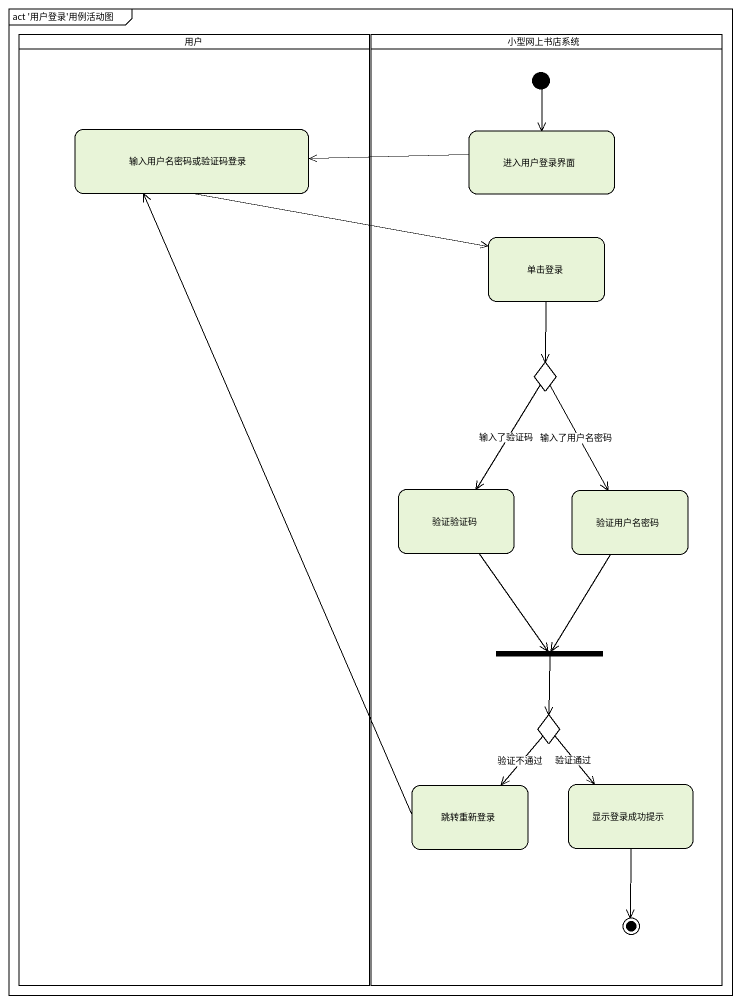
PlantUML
@startuml
mainframe act '用户登录'用例活动图
hide empty description
state 用户 <<partition>> {
  state 输入用户名密码或验证码登录
}
state 小型网上书店系统 <<partition>> {
  state 进入用户登录界面
  state 单击登录
  state choice1 <<choice>>
  state 验证验证码
  state 验证用户名密码
  state fork1 <<join>>
  state choice2 <<choice>>
  state 跳转重新登录
  state 显示登录成功提示
  [*] --> 进入用户登录界面
  显示登录成功提示 --> [*]
}
输入用户名密码或验证码登录 -right-> 单击登录
进入用户登录界面 -left-> 输入用户名密码或验证码登录
单击登录 --> choice1
choice1 --> 验证验证码 : 输入了验证码
choice1 --> 验证用户名密码 : 输入了用户名密码
验证验证码 --> fork1
验证用户名密码 --> fork1
fork1 --> choice2
choice2 --> 跳转重新登录 : 验证不通过
choice2 --> 显示登录成功提示 : 验证通过
跳转重新登录 -up-> 输入用户名密码或验证码登录
@enduml
